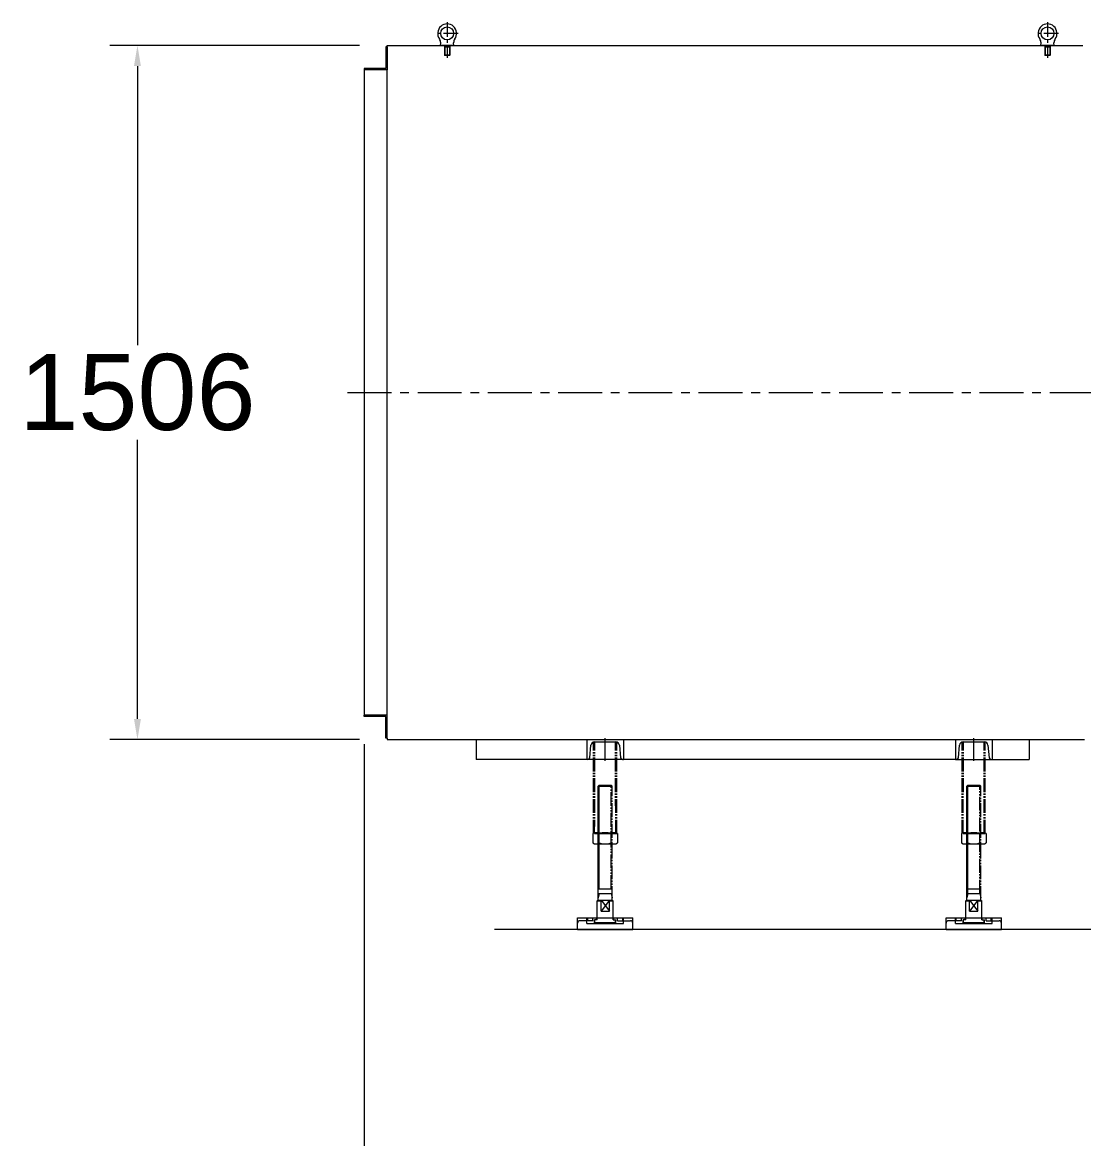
# Model space of a CAD drawing. Header units: millimetres. Extents: x 3 to 671030, y 2 to 511260.
# Drawn here: x 451621 to 510130, y 240420 to 301935 of the extents above; entities that cross this region are included whole.
import ezdxf

# ---------------------------------------------------------------- set-up
doc = ezdxf.new("R2010")
doc.units = ezdxf.units.MM
doc.header["$LTSCALE"] = 25.4
doc.linetypes.add('CENTER', pattern=[50.8, 31.75, -6.35, 6.35, -6.35])
doc.linetypes.add('EB_DASHDOTDOT', pattern=[45, 30, -3, 3, -3, 3, -3])
doc.layers.get('Defpoints').update_dxf_attribs({"lineweight": 5})
for name, color, linetype, lineweight in [('CAXA1', 5, 'CENTER', 5), ('CAXAEB0', 7, 'Continuous', 5), ('中心线', 5, 'CENTER', 5)]:
    doc.layers.add(name, color=color, linetype=linetype, lineweight=lineweight)
doc.styles.add('Roman', font='arial.ttf')
doc.styles.get("Standard").update_dxf_attribs({"font": 'arial.ttf'})
doc.dimstyles.new('ISO-25', dxfattribs={"dimscale": 30, "dimtxt": 38.1, "dimasz": 38.1, "dimexe": 50.8, "dimexo": 50.8, "dimgap": 15.875, "dimtad": 1, "dimtih": 1, "dimtoh": 1, "dimdec": 1, "dimlfac": 0.03937, "dimdsep": 46, "dimtxsty": 'Standard', "dimcen": 63.5, "dimclrd": 7, "dimclre": 7, "dimclrt": 7, "dimadec": 0, "dimazin": 0, "dimtfac": 1, "dimtdec": 1, "dimtmove": 0, "dimatfit": 3, "dimfxl": 25.4, "dimlwd": 5, "dimlwe": 5, "dimarcsym": 0})

# ---------------------------------------------------------------- blocks, each defined once
blk = doc.blocks.new('*D40')
at = {"color": 7, "linetype": 'Continuous', "lineweight": 5, "transparency": 16777216}
for p, q in [((470214, 300663), (456443, 300663)), ((457967, 299520), (457967, 284153)), ((457967, 263554), (457967, 278921)), ((470214, 262411), (456443, 262411))]:
    blk.add_line(p, q, dxfattribs=at)
at = {"color": 7, "transparency": 16777216}
for points in [[(457777, 299520), (458158, 299520), (457967, 300663)], [(457777, 263554), (458158, 263554), (457967, 262411)]]:
    blk.add_solid(points, dxfattribs=at)
at = {"layer": 'Defpoints', "color": 0, "transparency": 16777216}
for p in [(471738, 300663), (457967, 262411), (471738, 262411)]:
    blk.add_point(p, dxfattribs=at)
at = {"color": 7, "lineweight": 5, "transparency": 16777216, "insert": (457967, 281537), "char_height": 4191, "attachment_point": 5, "style": 'Roman'}
blk.add_mtext('1506', dxfattribs=at)
blk = doc.blocks.new('*D49')
at = {"color": 7, "linetype": 'Continuous', "lineweight": 5, "transparency": 16777216}
for p, q in [((622106, 266043), (622106, 235742)), ((470468, 262157), (470468, 235742)), ((471611, 237266), (620963, 237266))]:
    blk.add_line(p, q, dxfattribs=at)
at = {"color": 7, "transparency": 16777216}
for points in [[(471611, 237456), (471611, 237075), (470468, 237266)], [(620963, 237456), (620963, 237075), (622106, 237266)]]:
    blk.add_solid(points, dxfattribs=at)
at = {"layer": 'Defpoints', "color": 0, "transparency": 16777216}
for p in [(622106, 267567), (470468, 263681), (622106, 237266)]:
    blk.add_point(p, dxfattribs=at)
at = {"color": 7, "lineweight": 5, "transparency": 16777216, "insert": (546287, 239838), "char_height": 4191, "attachment_point": 5, "style": 'Roman'}
blk.add_mtext('{\\fCalibri|b0|i0|c0|p34;\\C0;B}', dxfattribs=at)

msp = doc.modelspace()

# ---------------------------------------------------------------- linework, layer by layer
at = {"color": 7, "lineweight": 5}
for p, q in [((471661.62, 300587.05), (471661.62, 299393.25)), ((471737.82, 300587.05), (471661.62, 300587.05)), ((471737.82, 300663.25), (510091.82, 300663.25)), ((471737.82, 300587.05), (471737.82, 300663.25)), ((471737.82, 300587.05), (471737.82, 299317.05)), ((474670.25, 300663.25), (474683.29, 300802.55)), ((475409.39, 300663.25), (474670.25, 300663.25)), ((474887.42, 300612.45), (474887.42, 300123.5)), ((475192.22, 300574.35), (474887.42, 300574.35)), ((474909.01, 300574.35), (474909.01, 300104.45)), ((475170.63, 300574.35), (475170.63, 300104.45)), ((475192.22, 300612.45), (475192.22, 300123.5)), ((475409.39, 300663.25), (475396.35, 300802.55)), ((507766.45, 300663.25), (507779.49, 300802.55)), ((508505.59, 300663.25), (507766.45, 300663.25)), ((507983.62, 300612.45), (507983.62, 300123.5)), ((508288.42, 300574.35), (507983.62, 300574.35)), ((508005.21, 300574.35), (508005.21, 300104.45)), ((508266.83, 300574.35), (508266.83, 300104.45)), ((508288.42, 300612.45), (508288.42, 300123.5)), ((508505.59, 300663.25), (508492.55, 300802.55)), ((509761.75, 300663.25), (509837.95, 300663.25)), ((474906.47, 300104.45), (474887.42, 300123.5)), ((475192.22, 300123.5), (474887.42, 300123.5)), ((475173.17, 300104.45), (474906.47, 300104.45)), ((475173.17, 300104.45), (475192.22, 300123.5)), ((508002.67, 300104.45), (507983.62, 300123.5)), ((508288.42, 300123.5), (507983.62, 300123.5)), ((508269.37, 300104.45), (508002.67, 300104.45)), ((508269.37, 300104.45), (508288.42, 300123.5)), ((471661.62, 299393.25), (470467.82, 299393.25)), ((470467.82, 299393.25), (470467.82, 299317.05)), ((471737.82, 299317.05), (470467.82, 299317.05)), ((470467.82, 299317.05), (470467.82, 263757.05)), ((471737.82, 262487.05), (471737.82, 299317.05)), ((471737.82, 263757.05), (470467.82, 263757.05)), ((470467.82, 263680.85), (470467.82, 263757.05)), ((471661.62, 263680.85), (470467.82, 263680.85)), ((471661.62, 262487.05), (471661.62, 263680.85)), ((471737.82, 262487.05), (471661.62, 262487.05)), ((471737.82, 262487.05), (471737.82, 262410.85)), ((471737.82, 262410.85), (510168.02, 262410.85)), ((476640.02, 262410.85), (476640.02, 261318.65)), ((482736.02, 262410.85), (484768.02, 262410.85)), ((482736.02, 262410.85), (482736.02, 261318.65)), ((482900.11, 261410.14), (482969.18, 262100.87)), ((483171.37, 262283.85), (484332.66, 262283.85)), ((483752.02, 261242.45), (483752.02, 262487.05)), ((484534.86, 262100.87), (484603.93, 261410.14)), ((484768.02, 262410.85), (484768.02, 261318.65)), ((503056.02, 262410.85), (505088.02, 262410.85)), ((503056.02, 262410.85), (503056.02, 261318.65)), ((503220.11, 261410.14), (503289.18, 262100.87)), ((503491.37, 262283.85), (504652.66, 262283.85)), ((504072.02, 261242.45), (504072.02, 262487.05)), ((504854.86, 262100.87), (504923.93, 261410.14)), ((505088.02, 262410.85), (505088.02, 261318.65)), ((507120.02, 262410.85), (507120.02, 261318.65)), ((503056.02, 261318.65), (476640.02, 261318.65)), ((482799.01, 261318.65), (482736.02, 261318.65)), ((484705.02, 261318.65), (484768.02, 261318.65)), ((503119.01, 261318.65), (503056.02, 261318.65)), ((503056.02, 261318.65), (507120.02, 261318.65)), ((505025.02, 261318.65), (505088.02, 261318.65)), ((483371.02, 259845.44), (483421.82, 259896.24)), ((483371.02, 259845.44), (484133.02, 259845.44)), ((483371.02, 253571.64), (483371.02, 259845.44)), ((483419.14, 254181.24), (483419.14, 259893.56)), ((483421.82, 259896.24), (484082.22, 259896.24)), ((484133.02, 259845.44), (484082.22, 259896.24)), ((503691.02, 259845.44), (503741.82, 259896.24)), ((503691.02, 259845.44), (504453.02, 259845.44)), ((503691.02, 253571.64), (503691.02, 259845.44)), ((503739.14, 253926.37), (503739.14, 259893.56)), ((503741.82, 259896.24), (504402.22, 259896.24)), ((504453.02, 259845.44), (504402.22, 259896.24)), ((483077.44, 257229.07), (483077.44, 256713.64)), ((483117.02, 257279.96), (484387.02, 257279.96)), ((483171.37, 257229.25), (484387.02, 257229.25)), ((483246.09, 257279.96), (484257.95, 257279.96)), ((483414.73, 256713.64), (483414.73, 257229.07)), ((484089.31, 256713.64), (484089.31, 257229.07)), ((484426.59, 257229.07), (484426.59, 256713.64)), ((503397.44, 257229.07), (503397.44, 256713.64)), ((503437.02, 257279.96), (504707.02, 257279.96)), ((503491.37, 257229.25), (504707.02, 257229.25)), ((503566.09, 257279.96), (504577.95, 257279.96)), ((503734.73, 256713.64), (503734.73, 257229.07)), ((504409.31, 256713.64), (504409.31, 257229.07)), ((504746.59, 257229.07), (504746.59, 256713.64)), ((483246.09, 256662.74), (484257.95, 256662.74)), ((503566.09, 256662.74), (504577.95, 256662.74)), ((483358.32, 254181.24), (484145.72, 254181.24)), ((503678.32, 254181.24), (504465.72, 254181.24)), ((483358.32, 253571.64), (483307.52, 253520.84)), ((483307.52, 252479.44), (483307.52, 253520.84)), ((483307.52, 253520.84), (483523.06, 253520.84)), ((483358.32, 253571.64), (484145.72, 253571.64)), ((483371.02, 253927.24), (484133.02, 253927.24)), ((483419.14, 253926.37), (483371.02, 253694.76)), ((483980.97, 253571.64), (483523.06, 252962.04)), ((483523.06, 253571.64), (483980.97, 252962.04)), ((483523.06, 252962.04), (483523.06, 253571.64)), ((483980.97, 252962.04), (483980.97, 253571.64)), ((483980.97, 253520.84), (484196.52, 253520.84)), ((484084.9, 253926.37), (484133.02, 253694.76)), ((484145.72, 253571.64), (484196.52, 253520.84)), ((484196.52, 252479.44), (484196.52, 253520.84)), ((503678.32, 253571.64), (503627.52, 253520.84)), ((503627.52, 252479.44), (503627.52, 253520.84)), ((503627.52, 253520.84), (503843.06, 253520.84)), ((503678.32, 253571.64), (504465.72, 253571.64)), ((503691.02, 253927.24), (504453.02, 253927.24)), ((503739.14, 253926.37), (503691.02, 253694.76)), ((504300.97, 253571.64), (503843.06, 252962.04)), ((503843.06, 253571.64), (504300.97, 252962.04)), ((503843.06, 252962.04), (503843.06, 253571.64)), ((504300.97, 252962.04), (504300.97, 253571.64)), ((504300.97, 253520.84), (504516.52, 253520.84)), ((504404.9, 253926.37), (504453.02, 253694.76)), ((504465.72, 253571.64), (504516.52, 253520.84)), ((504516.52, 252479.44), (504516.52, 253520.84)), ((483523.06, 252962.04), (483980.97, 252962.04)), ((503843.06, 252962.04), (504300.97, 252962.04)), ((482228.02, 252581.04), (485276.02, 252581.04)), ((482228.02, 251946.04), (482228.02, 252581.04)), ((482228.02, 251946.04), (482228.02, 252301.64)), ((482736.02, 252428.64), (482355.02, 252428.64)), ((482736.02, 252276.24), (482736.02, 252581.04)), ((482736.02, 252581.04), (484768.02, 252581.04)), ((482736.02, 252276.24), (484768.02, 252276.24)), ((482786.82, 252428.64), (482786.82, 252581.04)), ((483066.22, 252428.64), (482786.82, 252428.64)), ((483066.22, 252428.64), (483066.22, 252581.04)), ((483167.82, 252276.24), (483167.82, 252479.44)), ((483307.52, 252479.44), (483167.82, 252479.44)), ((483180.52, 252327.04), (483180.52, 252479.44)), ((483180.52, 252327.04), (484323.52, 252327.04)), ((483282.12, 252479.44), (483282.12, 252581.04)), ((484196.52, 252479.44), (484336.22, 252479.44)), ((484221.92, 252479.44), (484221.92, 252581.04)), ((484323.52, 252327.04), (484323.52, 252479.44)), ((484336.22, 252276.24), (484336.22, 252479.44)), ((484437.82, 252428.64), (484437.82, 252581.04)), ((484437.82, 252428.64), (484717.22, 252428.64)), ((484717.22, 252428.64), (484717.22, 252581.04)), ((484768.02, 252276.24), (484768.02, 252581.04)), ((484768.02, 252428.64), (485149.02, 252428.64)), ((485276.02, 251946.04), (485276.02, 252581.04)), ((485276.02, 251946.04), (485276.02, 252301.64)), ((502548.02, 252581.04), (505596.02, 252581.04)), ((502548.02, 251946.04), (502548.02, 252581.04)), ((502548.02, 251946.04), (502548.02, 252301.64)), ((503056.02, 252428.64), (502675.02, 252428.64)), ((503056.02, 252276.24), (503056.02, 252581.04)), ((503056.02, 252581.04), (505088.02, 252581.04)), ((503056.02, 252276.24), (505088.02, 252276.24)), ((503106.82, 252428.64), (503106.82, 252581.04)), ((503386.22, 252428.64), (503106.82, 252428.64)), ((503386.22, 252428.64), (503386.22, 252581.04)), ((503487.82, 252276.24), (503487.82, 252479.44)), ((503627.52, 252479.44), (503487.82, 252479.44)), ((503500.52, 252327.04), (503500.52, 252479.44)), ((503500.52, 252327.04), (504643.52, 252327.04)), ((503602.12, 252479.44), (503602.12, 252581.04)), ((504516.52, 252479.44), (504656.22, 252479.44)), ((504541.92, 252479.44), (504541.92, 252581.04)), ((504643.52, 252327.04), (504643.52, 252479.44)), ((504656.22, 252276.24), (504656.22, 252479.44)), ((504757.82, 252428.64), (504757.82, 252581.04)), ((504757.82, 252428.64), (505037.22, 252428.64)), ((505037.22, 252428.64), (505037.22, 252581.04)), ((505088.02, 252276.24), (505088.02, 252581.04)), ((505088.02, 252428.64), (505469.02, 252428.64)), ((505596.02, 251946.04), (505596.02, 252581.04)), ((505596.02, 251946.04), (505596.02, 252301.64)), ((623214.35, 251946.04), (477646.62, 251946.04)), ((482228.02, 251946.04), (485276.02, 251946.04)), ((482228.02, 251946.04), (485276.02, 251946.04)), ((502548.02, 251946.04), (505596.02, 251946.04)), ((502548.02, 251946.04), (505596.02, 251946.04))]:
    msp.add_line(p, q, dxfattribs=at)
for centre in [(475039.82, 301323.65), (508136.02, 301323.65)]:
    msp.add_circle(centre, 355.6, dxfattribs=at)
for centre, radius, start, end in [((475039.82, 301323.65), 522.05, 324.7571086, 215.2428914), ((508136.02, 301323.65), 522.05, 324.7571086, 215.2428914), ((474302.29, 300802.55), 381, 0, 35.2428914), ((475777.35, 300802.55), 381, 144.7571086, 180), ((507398.49, 300802.55), 381, 0, 35.2428914), ((508873.55, 300802.55), 381, 144.7571086, 180), ((474836.62, 300612.45), 50.8, 0, 90), ((475243.02, 300612.45), 50.8, 90, 180), ((507932.82, 300612.45), 50.8, 0, 90), ((508339.22, 300612.45), 50.8, 90, 180), ((483171.37, 262080.65), 203.2, 90, 174.2894069), ((484332.66, 262080.65), 203.2, 5.7105931, 90), ((503491.37, 262080.65), 203.2, 90, 174.2894069), ((504652.66, 262080.65), 203.2, 5.7105931, 90), ((482799.01, 261420.25), 101.6, 270, 354.2894069), ((484705.02, 261420.25), 101.6, 185.7105931, 270), ((503119.01, 261420.25), 101.6, 270, 354.2894069), ((505025.02, 261420.25), 101.6, 185.7105931, 270), ((483246.09, 256975.13), 304.84, 56.4113187, 123.5886813), ((483752.02, 256136.96), 1143, 72.8370575, 107.1629425), ((484257.95, 256975.13), 304.84, 56.4113187, 123.5886813), ((503566.09, 256975.13), 304.84, 56.4113187, 123.5886813), ((504072.02, 256136.96), 1143, 72.8370575, 107.1629425), ((504577.95, 256975.13), 304.84, 56.4113187, 123.5886813), ((483246.09, 256967.58), 304.84, 236.4113187, 303.5886813), ((483752.02, 257805.74), 1143, 252.8370575, 287.1629425), ((484257.95, 256967.58), 304.84, 236.4113187, 303.5886813), ((503566.09, 256967.58), 304.84, 236.4113187, 303.5886813), ((504072.02, 257805.74), 1143, 252.8370575, 287.1629425), ((504577.95, 256967.58), 304.84, 236.4113187, 303.5886813), ((482355.02, 252301.64), 127, 90, 180), ((483752.02, 255516.33), 3240.09, 259.8407843, 280.1592157), ((485149.02, 252301.64), 127, 0, 90), ((502675.02, 252301.64), 127, 90, 180), ((504072.02, 255516.33), 3240.09, 259.8407843, 280.1592157), ((505469.02, 252301.64), 127, 0, 90)]:
    msp.add_arc(centre, radius, start, end, dxfattribs=at)
at = {"layer": 'CAXA1', "linetype": 'CENTER', "lineweight": 5, "ltscale": 3}
msp.add_line((469547.69, 281537.05), (550161.94, 281537.05), dxfattribs=at)
at = {"layer": 'CAXAEB0', "color": 7, "linetype": 'EB_DASHDOTDOT', "lineweight": 5}
for p, q in [((483117.02, 257229.25), (483117.02, 262276.44)), ((483171.37, 257229.25), (483180.52, 262283.85)), ((484332.66, 257229.25), (484323.52, 262283.85)), ((484387.02, 257229.25), (484387.02, 262276.44)), ((503437.02, 257229.25), (503437.02, 262276.44)), ((503491.37, 257229.25), (503500.52, 262283.85)), ((504652.66, 257229.25), (504643.52, 262283.85)), ((504707.02, 257229.25), (504707.02, 262276.44)), ((484084.9, 254181.24), (484084.9, 259893.56)), ((484145.72, 253571.64), (484133.02, 259845.44)), ((504404.9, 253926.37), (504404.9, 259893.56)), ((504465.72, 253571.64), (504453.02, 259845.44))]:
    msp.add_line(p, q, dxfattribs=at)
at = {"layer": '中心线', "lineweight": 5}
for p, q in [((475039.82, 301934.89), (475039.82, 299974.09)), ((508136.02, 301934.89), (508136.02, 299974.09)), ((475651.06, 301323.65), (474428.58, 301323.65)), ((508747.26, 301323.65), (507524.78, 301323.65))]:
    msp.add_line(p, q, dxfattribs=at)

# ---------------------------------------------------------------- dimensions: what is measured, and where the dimension line sits
at = {"color": 7, "lineweight": 5}
dim = msp.add_linear_dim(base=(457967.23, 262410.85), p1=(471737.82, 300663.25), p2=(471737.82, 262410.85), angle=90, dimstyle='ISO-25', override={"dimscale": 30, "dimtxt": 139.7, "dimpost": '\\X', "dimtxsty": 'Roman', "dimtmove": 1}, dxfattribs=at)
dim.commit()
dim.dimension.update_dxf_attribs({"geometry": '*D40', "text_midpoint": (457967.23, 281537.05), "dimtype": 160})
dim = msp.add_linear_dim(base=(622105.81, 237265.92), p1=(470467.82, 263680.85), p2=(622105.81, 267567.11), text='{\\fCalibri|b0|i0|c0|p34;\\C0;B}', dimstyle='ISO-25', override={"dimscale": 30, "dimtxt": 139.7, "dimpost": '\\X', "dimtxsty": 'Roman', "dimtmove": 1}, dxfattribs=at)
dim.commit()
dim.dimension.update_dxf_attribs({"geometry": '*D49', "text_midpoint": (546286.81, 237265.92), "dimtype": 160})

doc.saveas('drawing.dxf')
